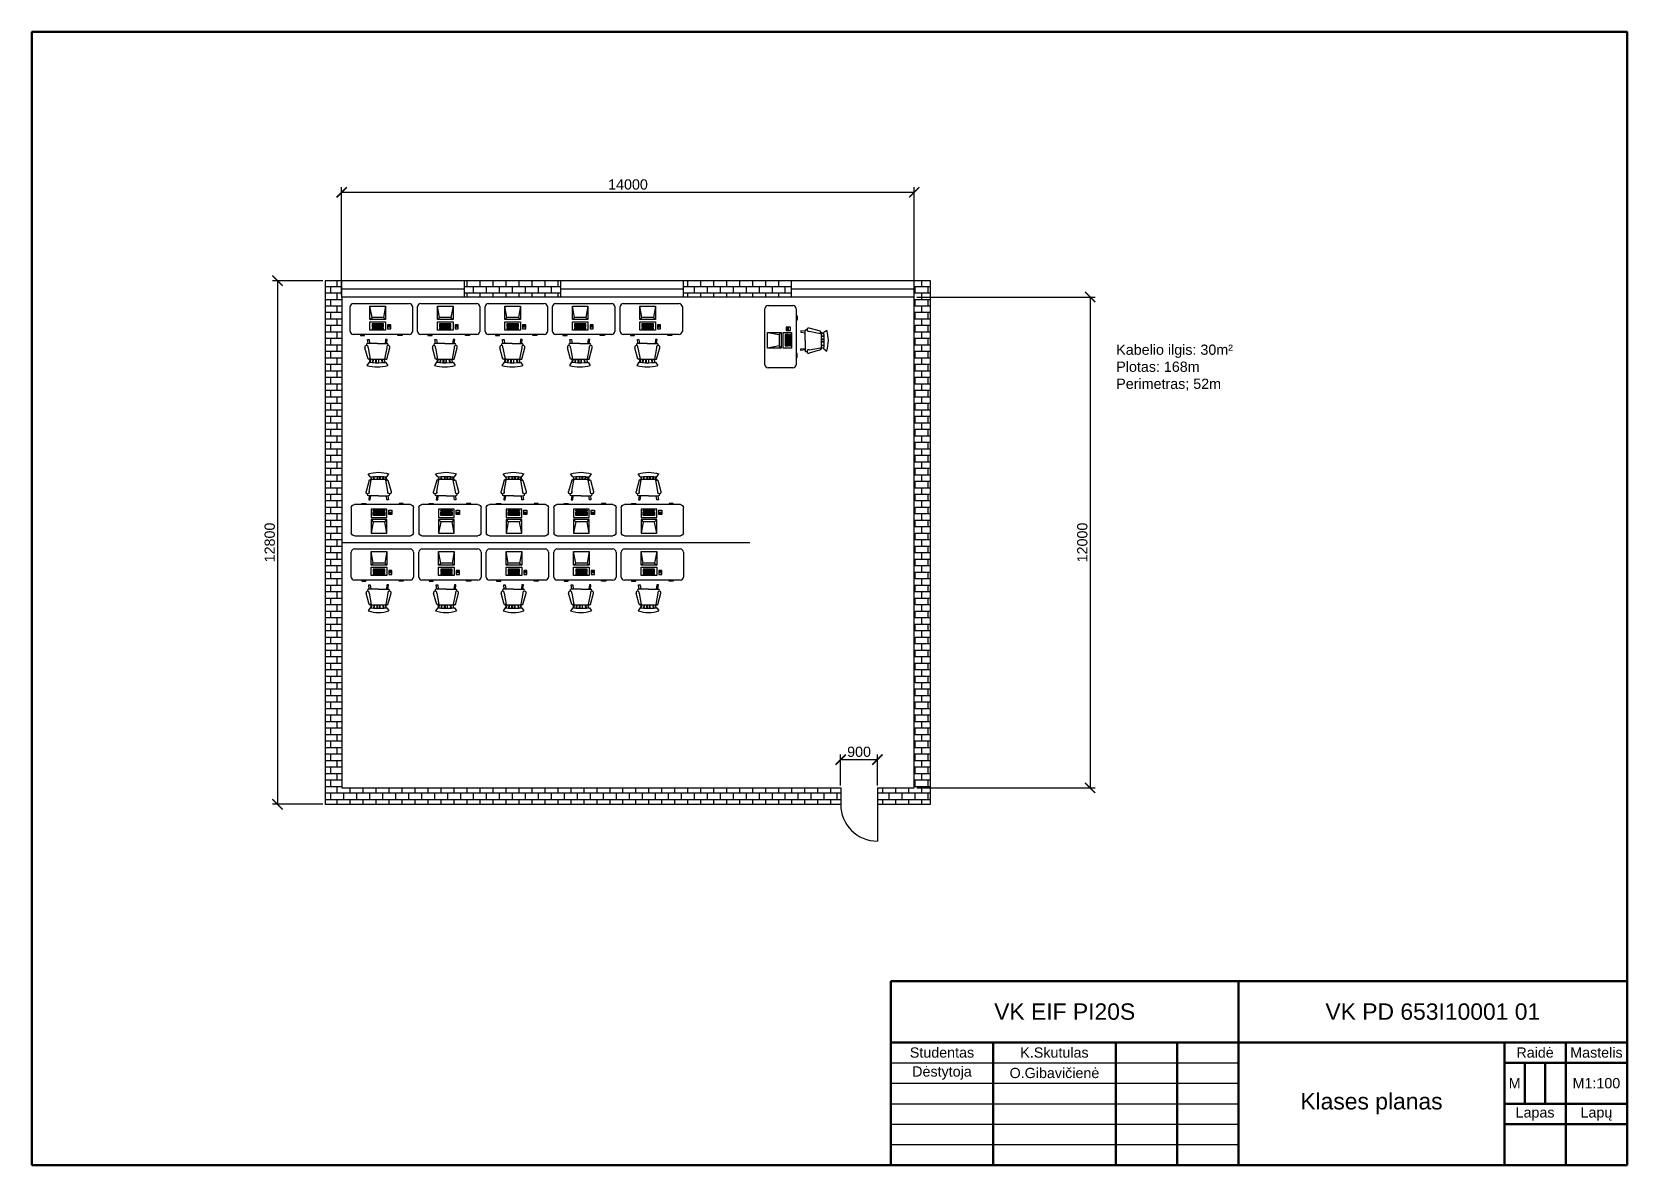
# Model space of a CAD drawing. Header units: millimetres. Extents: x 2000 to 41000, y 1000 to 28700.
import ezdxf

# ---------------------------------------------------------------- set-up
doc = ezdxf.new("R2010")
doc.units = ezdxf.units.MM
for name, color, linetype in [('Brezinys', 7, 'Continuous'), ('Matmenys', 160, 'Continuous'), ('technika', 40, 'Continuous')]:
    doc.layers.add(name, color=color, linetype=linetype)
doc.layers.add('Kabelis', color=1, linetype='Continuous', lineweight=30)
doc.styles.get("Standard").update_dxf_attribs({"font": 'arial.ttf'})
doc.dimstyles.new('Klase ISO-25', dxfattribs={"dimscale": 100, "dimtxt": 2.5, "dimasz": 2.5, "dimexe": 1.25, "dimexo": 0.625, "dimtad": 1, "dimtoh": 1, "dimtxsty": 'Standard', "dimblk": 'ARCHTICK', "dimcen": 2.5, "dimadec": 0, "dimazin": 0, "dimtfac": 1, "dimtmove": 0, "dimatfit": 3, "dimfxl": 1, "dimarcsym": 0})

# ---------------------------------------------------------------- blocks, each defined once
blk = doc.blocks.new('Computer Terminal')
at = {"linetype": 'Continuous'}
for p, q in [((-10, 11.5), (5, 11.5)), ((-8, 0.5), (-10, 11.5)), ((-10, -1.5), (-10, 11.5)), ((-10, -1.5), (-8, 0.5)), ((3, 0.5), (-8, 0.5)), ((5, 11.5), (3, 0.5)), ((3, 0.5), (5, -1.5)), ((5, 11.5), (5, -1.5)), ((5, -1.5), (-10, -1.5)), ((-10, -11.5), (-10, -3.5)), ((-10, -3.5), (5, -3.5)), ((5, -11.5), (-10, -11.5)), ((-8, -5.5), (-8, -8.5)), ((3, -5.5), (-8, -5.5)), ((3, -6.5), (-8, -6.5)), ((-8, -7.5), (3, -7.5)), ((-8, -8.5), (3, -8.5)), ((-8, -9.5), (-8, -10.5)), ((3, -9.5), (-8, -9.5)), ((-8, -10.5), (3, -10.5)), ((3, -8.5), (3, -5.5)), ((3, -10.5), (3, -9.5)), ((5, -3.5), (5, -11.5)), ((10, -6.5), (7, -6.5)), ((7, -6.5), (7, -10.5)), ((7, -10.5), (10, -10.5)), ((9.5, -7.5), (7.5, -7.5)), ((7.5, -7.5), (7.5, -8.5)), ((7.5, -8.5), (9.5, -8.5)), ((8.5, -7.5), (8.5, -8.5)), ((9.5, -8.5), (9.5, -7.5)), ((10, -10.5), (10, -6.5))]:
    blk.add_line(p, q, dxfattribs=at)
blk = doc.blocks.new('Chair - Rocking')
at = {"linetype": 'Continuous'}
for p, q in [((-9, -7.5), (-12, -18.49999)), ((-8, -4.5), (-10, -1.5)), ((-7, -7.5), (-9, -7.5)), ((-9, -18.49999), (-7, -7.5)), ((-8.23428, -6.99939), (-8.3093, -7.47958)), ((-8.23041, -7), (8.23915, -7)), ((-7.5, -4.5), (-7, -7)), ((-6.5, -7), (-7.02225, -4.43)), ((-4.5, -7), (-4.96674, -4.19951)), ((-4, -7), (-4.40532, -4.16272)), ((-1.5, -4.05012), (-1.5, -7)), ((-1, -7), (-1, -4.05012)), ((1, -7), (1, -4.04655)), ((1.5, -4.05012), (1.5, -7)), ((4, -7), (4.40187, -4.18694)), ((4.5, -7), (4.96761, -4.19437)), ((6.5, -7), (7, -4.4057)), ((7.5, -4.5), (7, -7)), ((7, -7.5), (9, -7.5)), ((9, -18.49999), (7, -7.5)), ((8, -4.5), (10, -1.5)), ((8.31071, -7.48854), (8.23449, -7.00073)), ((9, -7.5), (12, -18.49999)), ((-10.36644, -20.64523), (-10.5, -21.49999)), ((-9, -22.49999), (-9.5, -26.49999)), ((0, -22.49999), (-9.5, -22.49999)), ((-9.5, -26.49999), (-8, -26.49999)), ((-8, -26.49999), (-7.5, -22.49999)), ((0, -22.49999), (9.5, -22.49999)), ((8, -26.49999), (7.5, -22.49999)), ((9.5, -26.49999), (8, -26.49999)), ((9, -22.49999), (9.5, -26.49999)), ((10.5, -21.49999), (10.3575, -20.58798))]:
    blk.add_line(p, q, dxfattribs=at)
for centre, radius, start, end in [((0, -34.08333), 34.08333, 72.93847, 107.0615), ((0, -68.25004), 64.25, 93.92211, 97.15267), ((0, -68.25004), 64.25, 82.84733, 93.92211), ((-10.5, -18.99999), 1.58114, 161.5651, 18.43495), ((-9.5, -21.49999), 1, 180, 270), ((10.5, -18.99999), 1.58114, 161.5651, 18.43495), ((9.5, -21.49999), 1, 270, 0)]:
    blk.add_arc(centre, radius, start, end, dxfattribs=at)
blk = doc.blocks.new('Desk - 30 x 60 in.')
at = {"linetype": 'Continuous'}
for p, q in [((-26.999995, 0), (26.999995, 0)), ((-29.999995, -27), (-29.999995, -3)), ((29.999995, -3), (29.999995, -27)), ((26.999995, -30), (-26.999995, -30)), ((-20.000005, -30), (-20.000005, -31)), ((-16.000005, -31), (-16.000005, -30)), ((15.999995, -31), (15.999995, -30)), ((19.999995, -30), (19.999995, -31)), ((-20.000005, -31), (-16.000005, -31)), ((19.999995, -31), (15.999995, -31))]:
    blk.add_line(p, q, dxfattribs=at)
for centre, start, end in [((-26.499995, -3.5), 98.1301, 171.8699), ((26.499995, -3.5), 8.130102, 81.8699), ((-26.499995, -26.5), 188.1301, 261.8699), ((26.499995, -26.5), 278.1301, 351.8699)]:
    blk.add_arc(centre, 3.535534, start, end, dxfattribs=at)
blk = doc.blocks.new('*U8')
at = {"layer": 'technika', "xscale": 25.4, "yscale": 25.4, "zscale": 25.4}
for name, p in [('Desk - 30 x 60 in.', (0, 776)), ('Computer Terminal', (-22, 418))]:
    blk.add_blockref(name, p, dxfattribs=at)
at = {"layer": 'technika', "xscale": 25.4, "yscale": 25.4, "zscale": 25.4, "rotation": 180}
blk.add_blockref('Chair - Rocking', (-95, -776), dxfattribs=at)
blk = doc.blocks.new('*U9')
at = {"layer": 'technika', "color": 0, "linetype": 'ByBlock', "lineweight": -2, "transparency": 16777216}
for p in [(0, 0), (1650, 0), (3300, 0), (4950, 0), (6600, 0)]:
    blk.add_blockref('*U8', p, dxfattribs=at)
blk = doc.blocks.new('*U10')
at = {"layer": 'technika', "xscale": 25.4, "yscale": 25.4, "zscale": 25.4}
for name, p in [('Desk - 30 x 60 in.', (0, 776)), ('Computer Terminal', (-22, 418))]:
    blk.add_blockref(name, p, dxfattribs=at)
at = {"layer": 'technika', "xscale": 25.4, "yscale": 25.4, "zscale": 25.4, "rotation": 180}
blk.add_blockref('Chair - Rocking', (-95, -776), dxfattribs=at)
blk = doc.blocks.new('*U11')
at = {"layer": 'technika', "color": 0, "linetype": 'ByBlock', "lineweight": -2, "transparency": 16777216}
for p in [(0, 0), (1650, 0), (3300, 0), (4950, 0), (6600, 0)]:
    blk.add_blockref('*U10', p, dxfattribs=at)
blk = doc.blocks.new('_ArchTick')
at = {"color": 0, "linetype": 'ByBlock', "const_width": 0.15}
blk.add_lwpolyline([(-0.5, -0.5), (0.5, 0.5)], dxfattribs=at)
blk = doc.blocks.new('*D14')
at = {"layer": 'Defpoints', "color": 0, "transparency": 16777216}
for p in [(23573, 24780), (9573, 22219), (23573, 22219)]:
    blk.add_point(p, dxfattribs=at)
at = {"layer": 'Matmenys', "color": 0, "lineweight": -2, "transparency": 16777216}
for p, q in [((9573, 22281), (9573, 24905)), ((9573, 24780), (23573, 24780)), ((23573, 22281), (23573, 24905))]:
    blk.add_line(p, q, dxfattribs=at)
at = {"layer": 'Matmenys', "color": 0, "lineweight": -2, "transparency": 16777216, "xscale": 250, "yscale": 250, "zscale": 250, "rotation": 180}
blk.add_blockref('_ArchTick', (9573, 24780), dxfattribs=at)
at = {"layer": 'Matmenys', "color": 0, "lineweight": -2, "transparency": 16777216, "xscale": 250, "yscale": 250, "zscale": 250}
blk.add_blockref('_ArchTick', (23573, 24780), dxfattribs=at)
at = {"layer": 'Matmenys', "color": 0, "transparency": 16777216, "insert": (16573, 24970), "char_height": 250, "attachment_point": 5}
blk.add_mtext('14000', dxfattribs=at)
blk = doc.blocks.new('*D16')
at = {"layer": 'Defpoints', "color": 0, "transparency": 16777216}
for p in [(9173, 22619), (8005, 9819), (9173, 9819)]:
    blk.add_point(p, dxfattribs=at)
at = {"layer": 'Matmenys', "color": 0, "lineweight": -2, "transparency": 16777216}
for p, q in [((9111, 22619), (7880, 22619)), ((8005, 22619), (8005, 9819)), ((9111, 9819), (7880, 9819))]:
    blk.add_line(p, q, dxfattribs=at)
at = {"layer": 'Matmenys', "color": 0, "lineweight": -2, "transparency": 16777216, "xscale": 250, "yscale": 250, "zscale": 250}
for p, rotation in [((8005, 22619), 90), ((8005, 9819), 270)]:
    blk.add_blockref('_ArchTick', p, dxfattribs=dict(at, rotation=rotation))
at = {"layer": 'Matmenys', "color": 0, "transparency": 16777216, "insert": (7815, 16219), "char_height": 250, "attachment_point": 5, "rotation": 90}
blk.add_mtext('12800', dxfattribs=at)
blk = doc.blocks.new('*D17')
at = {"layer": 'Defpoints', "color": 0, "transparency": 16777216}
for p in [(23573, 22219), (23573, 10219), (27872, 10219)]:
    blk.add_point(p, dxfattribs=at)
at = {"layer": 'Matmenys', "color": 0, "lineweight": -2, "transparency": 16777216}
for p, q in [((23636, 22219), (27997, 22219)), ((27872, 22219), (27872, 10219)), ((23636, 10219), (27997, 10219))]:
    blk.add_line(p, q, dxfattribs=at)
at = {"layer": 'Matmenys', "color": 0, "lineweight": -2, "transparency": 16777216, "xscale": 250, "yscale": 250, "zscale": 250}
for p, rotation in [((27872, 22219), 90), ((27872, 10219), 270)]:
    blk.add_blockref('_ArchTick', p, dxfattribs=dict(at, rotation=rotation))
at = {"layer": 'Matmenys', "color": 0, "transparency": 16777216, "insert": (27682, 16219), "char_height": 250, "attachment_point": 5, "rotation": 90}
blk.add_mtext('12000', dxfattribs=at)
blk = doc.blocks.new('*D18')
at = {"layer": 'Defpoints', "color": 0, "transparency": 16777216}
for p in [(22673, 10912), (21773, 10219), (22673, 10219)]:
    blk.add_point(p, dxfattribs=at)
at = {"layer": 'Matmenys', "color": 0, "lineweight": -2, "transparency": 16777216}
for p, q in [((21773, 10281), (21773, 11037)), ((22673, 10281), (22673, 11037)), ((21773, 10912), (22673, 10912))]:
    blk.add_line(p, q, dxfattribs=at)
at = {"layer": 'Matmenys', "color": 0, "lineweight": -2, "transparency": 16777216, "xscale": 250, "yscale": 250, "zscale": 250, "rotation": 180}
blk.add_blockref('_ArchTick', (21773, 10912), dxfattribs=at)
at = {"layer": 'Matmenys', "color": 0, "lineweight": -2, "transparency": 16777216, "xscale": 250, "yscale": 250, "zscale": 250}
blk.add_blockref('_ArchTick', (22673, 10912), dxfattribs=at)
at = {"layer": 'Matmenys', "color": 0, "transparency": 16777216, "insert": (22223, 11102), "char_height": 250, "attachment_point": 5}
blk.add_mtext('900', dxfattribs=at)

msp = doc.modelspace()

# ---------------------------------------------------------------- hatches: boundary and pattern name
at = {"layer": 'Brezinys', "true_color": 0xed1f24}
h = msp.add_hatch(dxfattribs=at)
h.set_pattern_fill('BRICK', color=240, scale=25)
h.set_pattern_definition([(0, (-14187.53, 96.43), (0, 158.75), []), (90, (-14187.53, 96.43), (-317.5, 2e-14), [158.75, -158.75]), (90, (-14028.78, 96.43), (-317.5, 2e-14), [-158.75, 158.75])])
h.paths.add_polyline_path([(9173.258, 9818.942), (21773.258, 9818.942), (21773.258, 10218.942), (9573.258, 10218.942), (9573.258, 22218.942), (9573.258, 22618.942), (9173.258, 22618.942)])
h.paths.add_polyline_path([(23573.258, 10218.942), (22673.258, 10218.942), (22673.258, 9818.942), (23973.258, 9818.942), (23973.258, 22618.942), (23573.258, 22618.942), (23573.258, 22218.942)])
h.paths.add_polyline_path([(20573.258, 22218.942), (20573.258, 22618.942), (17929.692, 22618.942), (17929.692, 22218.942)], flags=17)
h.paths.add_polyline_path([(12573.258, 22618.942), (12573.258, 22218.942), (14929.692, 22218.942), (14929.692, 22618.942)], flags=17)

# ---------------------------------------------------------------- linework, layer by layer
at = {"lineweight": 50}
for p, q in [((23000, 5500), (41000, 5500)), ((31500, 1000), (31500, 5500)), ((23000, 4000), (41000, 4000)), ((25500, 1000), (25500, 4000)), ((28500, 1000), (28500, 4000)), ((30000, 1000), (30000, 4000)), ((38000, 1000), (38000, 4000)), ((39500, 1000), (39500, 4000)), ((38000, 3500), (41000, 3500)), ((38500, 3500), (38500, 2500)), ((39000, 3500), (39000, 2500)), ((38000, 2500), (41000, 2500)), ((38000, 2000), (41000, 2000))]:
    msp.add_line(p, q, dxfattribs=at)
for p, q in [((23000, 3500), (31500, 3500)), ((23000, 3000), (31500, 3000)), ((23000, 2500), (31500, 2500)), ((23000, 2000), (31500, 2000)), ((23000, 1500), (31500, 1500))]:
    msp.add_line(p, q)
msp.add_lwpolyline([(2000, 1000), (41000, 1000), (41000, 28700), (2000, 28700)], close=True, dxfattribs=at)
msp.add_lwpolyline([(23000, 5500), (23000, 1000), (41000, 1000), (41000, 5500)], dxfattribs=at)
at = {"layer": 'Brezinys'}
for p, q in [((9573.258, 22218.942), (9573.258, 22618.942)), ((9573.258, 22418.942), (12573.258, 22418.942)), ((12573.258, 22218.942), (12573.258, 22618.942)), ((14929.692, 22218.942), (14929.692, 22618.942)), ((14929.692, 22418.942), (17929.692, 22418.942)), ((17929.692, 22218.942), (17929.692, 22618.942)), ((20573.258, 22218.942), (20573.258, 22618.942)), ((20573.258, 22418.942), (23573.258, 22418.942)), ((23573.258, 22218.942), (23573.258, 22618.942)), ((21773.258, 10218.942), (21773.258, 9818.942)), ((22673.258, 10218.942), (22673.258, 9818.942)), ((22673.258, 9818.942), (22673.258, 8918.942))]:
    msp.add_line(p, q, dxfattribs=at)
for points in [[(22673.258, 9818.942), (23973.258, 9818.942), (23973.258, 22618.942), (9173.258, 22618.942), (9173.258, 9818.942), (21773.258, 9818.942)], [(22673.258, 10218.942), (23573.258, 10218.942), (23573.258, 22218.942), (9573.258, 22218.942), (9573.258, 10218.942), (21773.258, 10218.942)]]:
    msp.add_lwpolyline(points, dxfattribs=at)
msp.add_arc((22673.258, 9818.942), 900, 180, 270, dxfattribs=at)
at = {"layer": 'Kabelis'}
msp.add_lwpolyline([(23573.258, 22218.942), (9573.258, 22218.942), (9573.258, 16218.942), (19549.187, 16218.942)], dxfattribs=at)

# ---------------------------------------------------------------- block references
at = {"layer": 'technika', "xscale": 25.4, "yscale": 25.4, "zscale": 25.4}
for name, p in [('Desk - 30 x 60 in.', (10540.583, 22062.44)), ('Computer Terminal', (10518.193, 21704.935)), ('Desk - 30 x 60 in.', (12190.583, 22062.44)), ('Computer Terminal', (12168.193, 21704.935)), ('Desk - 30 x 60 in.', (13840.583, 22062.44)), ('Computer Terminal', (13818.193, 21704.935)), ('Desk - 30 x 60 in.', (15490.583, 22062.44)), ('Computer Terminal', (15468.193, 21704.935)), ('Desk - 30 x 60 in.', (17140.583, 22062.44)), ('Computer Terminal', (17118.193, 21704.935))]:
    msp.add_blockref(name, p, dxfattribs=at)
for name, p, rotation in [('Desk - 30 x 60 in.', (19921.546, 21248.535), 90), ('Computer Terminal', (20279.051, 21226.145), 90), ('Chair - Rocking', (21472.851, 21153.662), 270), ('Chair - Rocking', (10445.709, 20511.136), 180), ('Chair - Rocking', (12095.709, 20511.136), 180), ('Chair - Rocking', (13745.709, 20511.136), 180), ('Chair - Rocking', (15395.709, 20511.136), 180), ('Chair - Rocking', (17045.709, 20511.136), 180)]:
    msp.add_blockref(name, p, dxfattribs=dict(at, rotation=rotation))
at = {"layer": 'technika', "xscale": -1, "rotation": 180}
msp.add_blockref('*U9', (10570.379, 17158.666), dxfattribs=at)
at = {"layer": 'technika'}
msp.add_blockref('*U11', (10570.379, 15284.858), dxfattribs=at)

# ---------------------------------------------------------------- texts
at = {"attachment_point": 5}
for s, width, heights, insert, char_height in [('\\pxqc;VK EIF PI20S', 8500, [0], (27250, 4750), 400), ('\\pxqc;VK PD 653I10001 01', 9500, [0], (36250, 4750), 400), ('\\pxqc;Studentas', 2500, [0], (24250, 3750), 250), ('\\pxqc;K.Skutulas', 3000, [0], (27000, 3750), 250), ('\\pxqc;Raid{\\fArial|b0|i0|c186|p34;ė}', 1500, [254.093], (38750, 3750), 250), ('\\pxqc;Mastelis', 1500, [0], (40250, 3750), 250), ('\\pxqc;D{\\fArial|b0|i0|c186|p34;ėstytoja}', 2500, [0], (24250, 3250), 250), ('\\pxqc;O.Gibavi{\\fArial|b0|i0|c186|p34;čienė}', 3000, [0], (27000, 3250), 250), ('\\pxqc;M', 500, [0], (38250, 3000), 250), ('\\pxqc;M1:100', 1500, [0], (40250, 3000), 250), ('Klases planas', 6500, [0], (34750, 2500), 400), ('\\pxqc;Lapas', 1500, [0], (38750, 2250), 250), ('\\pxqc;Lap{\\fArial|b0|i0|c186|p34;ų}', 1500, [0], (40250, 2250), 250)]:
    msp.add_mtext_dynamic_manual_height_columns(s, width=width, gutter_width=1250, heights=heights, dxfattribs=dict(at, insert=insert, char_height=char_height))
at = {"layer": 'Matmenys', "insert": (28510.873, 21057.188), "char_height": 250, "attachment_point": 1}
msp.add_mtext_dynamic_manual_height_columns('Kabelio ilgis: 30m²^JPlotas: 168m\\PPerimetras; 52m', width=256311.96478, gutter_width=1250, heights=[0], dxfattribs=at)

# ---------------------------------------------------------------- dimensions: what is measured, and where the dimension line sits
at = {"layer": 'Matmenys'}
for base, p1, p2, picture, middle in [((23573.258, 24780.013), (9573.258, 22218.942), (23573.258, 22218.942), '*D14', (16573.258, 24970.156)), ((22673.258, 10912.037), (21773.258, 10218.942), (22673.258, 10218.942), '*D18', (22223.258, 11102.18))]:
    dim = msp.add_linear_dim(base=base, p1=p1, p2=p2, dimstyle='Klase ISO-25', dxfattribs=at)
    dim.commit()
    dim.dimension.update_dxf_attribs({"geometry": picture, "text_midpoint": middle})
for base, p1, p2, picture, middle in [((8005.055, 9818.942), (9173.258, 22618.942), (9173.258, 9818.942), '*D16', (7814.912, 16218.942)), ((27871.884, 10218.942), (23573.258, 22218.942), (23573.258, 10218.942), '*D17', (27681.741, 16218.942))]:
    dim = msp.add_linear_dim(base=base, p1=p1, p2=p2, angle=90, dimstyle='Klase ISO-25', dxfattribs=at)
    dim.commit()
    dim.dimension.update_dxf_attribs({"geometry": picture, "text_midpoint": middle})

doc.saveas('drawing.dxf')
